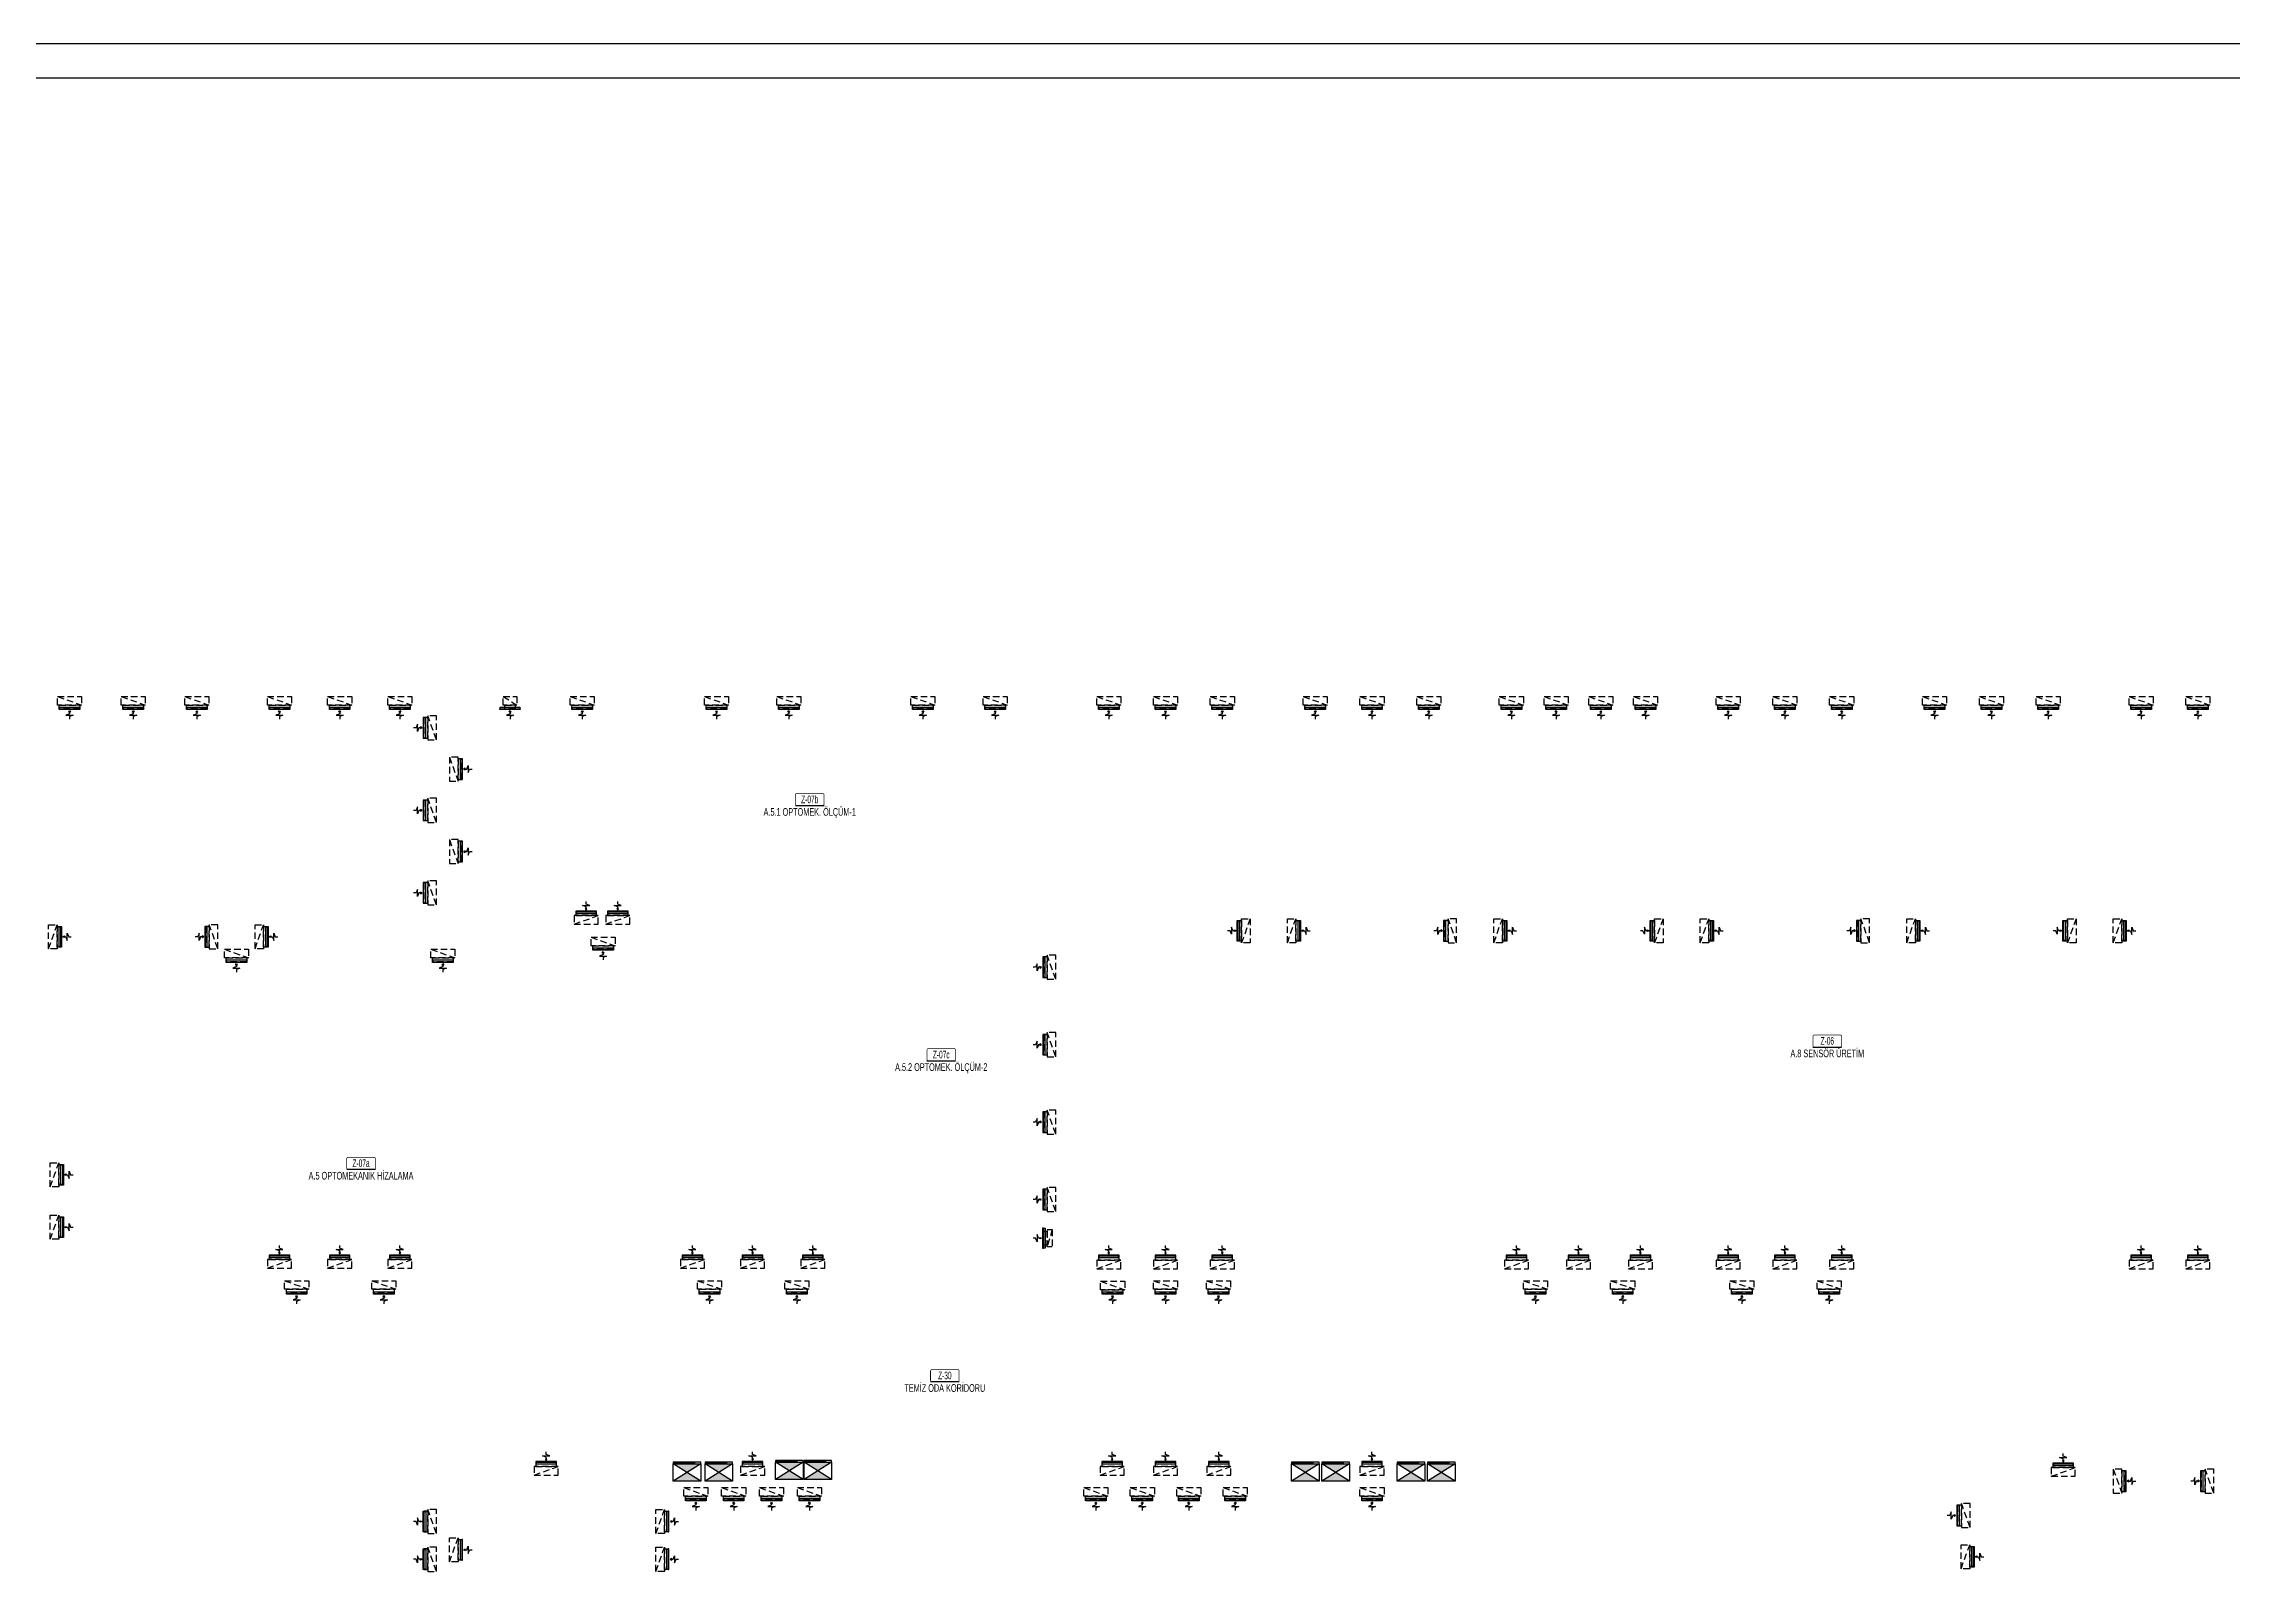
# Model space of a CAD drawing. Header units: centimetres. Extents: x 392964 to 515689, y 49661 to 58661.
# Drawn here: x 477240 to 483600, y 54200 to 58661 of the extents above; entities that cross this region are included whole.
import ezdxf
from ezdxf.enums import TextEntityAlignment as Align

# ---------------------------------------------------------------- set-up
doc = ezdxf.new("R2010")
doc.units = ezdxf.units.CM
doc.linetypes.add('HIDDEN', pattern=[9.525, 6.35, -3.175])
doc.layers.get('0').update_dxf_attribs({"lineweight": 9})
for name, color, linetype in [('-M-HV-MNF', 7, 'Continuous'), ('-M-HV-MNF-IC', 14, 'Continuous'), ('-M-HVAC-E-EF-KNL2B-', 130, 'HIDDEN'), ('-M-HVAC-R-RA1-SHKS-KNL2B-', 152, 'HIDDEN'), ('-M-HVAC-R-RA1-THKS-KNL2B-', 140, 'HIDDEN'), ('-M-HVAC-R-SHKS-MNF2B-', 7, 'Continuous'), ('-M-HVAC-R-THKS-MNF2B-', 7, 'Continuous'), ('-M-MAHAL-DEBILER', 7, 'Continuous'), ('-M-MAHAL-ETIKET-NOT', 7, 'Continuous'), ('-M-MAHAL-ETIKET-NOTM', 7, 'Continuous'), ('-M-MAHAL-ETK-', 7, 'Continuous'), ('-M-MAHAL-HAVA-DEGISIM', 7, 'Continuous'), ('-M-MAHAL-NO', 7, 'Continuous'), ('-M-MAHAL-NOM', 7, 'Continuous'), ('ÖZER-SEMBOL', 3, 'Continuous')]:
    doc.layers.add(name, color=color, linetype=linetype)
doc.layers.add('0-KRCN-Z-ANTET', color=71, linetype='Continuous', lineweight=30)
doc.styles.add('-M-ISSO-TEXT-TTF', font='ARIALN.TTF')
doc.styles.add('-M-MHLETK-NOT', font='romans.shx', dxfattribs={"width": 0.7})
doc.styles.add('-M-MHLETK-TEXT', font='ARIALN.TTF', dxfattribs={"width": 0.7})

# ---------------------------------------------------------------- blocks, each defined once
blk = doc.blocks.new('M-MHLETK-YNG')
at = {"layer": '-M-MAHAL-ETK-', "color": 0}
for p, q in [((-2.08, 0), (2.08, 0)), ((-1.16, 0), (-1.16, 0))]:
    blk.add_line(p, q, dxfattribs=at)
blk.add_lwpolyline([(-1.88, 1.74, 0.1, 0.1, 0), (1.88, 1.74, 0.1, 0.1, -0.414214), (2.08, 1.54, 0.1, 0.1, 0), (2.08, 0.2, 0.1, 0.1, -0.414214), (1.88, 0, 0.1, 0.1, 0), (-1.88, 0, 0.1, 0.1, -0.414214), (-2.08, 0.2, 0.1, 0.1, 0), (-2.08, 1.54, 0.1, 0.1, -0.414214)], format="xyseb", close=True, dxfattribs=at)
at = {"layer": '-M-MAHAL-DEBILER', "color": 4, "style": '-M-MHLETK-NOT', "width": 0.5, "flags": 8}
blk.add_attdef('DEBIS', text='', height=0.4, dxfattribs=at).set_placement((-2.17, 2.15), align=Align.MIDDLE_CENTER)
at = {"layer": '-M-MAHAL-DEBILER', "color": 191, "style": '-M-MHLETK-NOT', "width": 0.5, "flags": 8}
blk.add_attdef('DEBIR', text='', height=0.4, dxfattribs=at).set_placement((-1.61, 2.15), align=Align.MIDDLE_CENTER)
at = {"layer": '-M-MAHAL-DEBILER', "color": 31, "style": '-M-MHLETK-NOT', "width": 0.5, "flags": 8}
blk.add_attdef('DEBIF', text='', height=0.4, dxfattribs=at).set_placement((1.59, 2.15), align=Align.MIDDLE_CENTER)
at = {"layer": '-M-MAHAL-DEBILER', "color": 1, "style": '-M-MHLETK-NOT', "width": 0.5, "flags": 8}
blk.add_attdef('DEBIE', text='', height=0.4, dxfattribs=at).set_placement((2.32, 2.15), align=Align.MIDDLE_CENTER)
at = {"layer": '-M-MAHAL-ETIKET-NOT', "color": 3}
for tag, height, style, width, flags, p in [('KIS', 0.04, '-M-MHLETK-NOT', 0.5, 9, (-2.59, 1.62)), ('ALAN', 0.04, '-M-MHLETK-NOT', 0.5, 9, (-2.58, 1.56)), ('RH', 0.04, '-M-MHLETK-NOT', 0.5, 9, (-2.39, 1.62)), ('YUKSEKLIK', 0.04, '-M-MHLETK-NOT', 0.5, 9, (-2.32, 1.56)), ('YAZ', 0.04, '-M-MHLETK-NOT', 0.5, 9, (-2.18, 1.62)), ('MAH-ADI', 1.11, '-M-ISSO-TEXT-TTF', 0.8, 8, (0, -0.93))]:
    blk.add_attdef(tag, text='', height=height, dxfattribs=dict(at, style=style, width=width, flags=flags)).set_placement(p, align=Align.MIDDLE_CENTER)
at = {"layer": '-M-MAHAL-ETIKET-NOT', "color": 3, "style": '-M-MHLETK-NOT', "width": 0.5, "flags": 9}
for tag, p, height in [('HL', (-2.62, 1.49), 0.0286), ('KLKTR', (-2.62, 1.42), 0.04), ('RDY-BOY1', (-2.61, 1.37), 0.0286), ('RDY-BOY2', (-2.61, 1.32), 0.0286), ('RDY-BOY3', (-2.61, 1.27), 0.0286), ('RDY-BOY4', (-2.61, 1.22), 0.0286), ('KON-BOY1', (-2.61, 1.14), 0.0286), ('KON-BOY2', (-2.61, 1.09), 0.0286), ('KON-BOY3', (-2.61, 1.04), 0.0286), ('FCU-TIP1', (-2.61, 0.96), 0.0286), ('FCU-TIP2', (-2.61, 0.91), 0.0286), ('FCU-TIP3', (-2.61, 0.86), 0.0286), ('VRV-TIP1', (-2.61, 0.76), 0.0286), ('VRV-TIP2', (-2.61, 0.71), 0.0286), ('HLA', (-2.52, 1.49), 0.0286), ('FCU-ADET1', (-2.52, 0.96), 0.0286), ('FCU-ADET2', (-2.52, 0.91), 0.0286), ('FCU-ADET3', (-2.52, 0.86), 0.0286), ('VRV-ADET1', (-2.52, 0.76), 0.0286), ('VRV-ADET2', (-2.52, 0.71), 0.0286), ('RDY-TIP1', (-2.5, 1.37), 0.0286), ('RDY-TIP2', (-2.5, 1.32), 0.0286), ('RDY-TIP3', (-2.5, 1.27), 0.0286), ('RDY-TIP4', (-2.5, 1.22), 0.0286), ('KON-TIP1', (-2.5, 1.14), 0.0286), ('KON-TIP2', (-2.5, 1.09), 0.0286), ('KON-TIP3', (-2.5, 1.04), 0.0286), ('FCU-KAP1', (-2.4, 0.96), 0.0286), ('FCU-KAP2', (-2.4, 0.91), 0.0286), ('FCU-KAP3', (-2.4, 0.86), 0.0286), ('VRV-KAP1', (-2.4, 0.76), 0.0286), ('VRV-KAP2', (-2.4, 0.71), 0.0286), ('RDY-ADET1', (-2.39, 1.37), 0.0286), ('RDY-ADET2', (-2.39, 1.32), 0.0286), ('RDY-ADET3', (-2.39, 1.27), 0.0286), ('RDY-ADET4', (-2.39, 1.22), 0.0286), ('KON-ADET1', (-2.39, 1.14), 0.0286), ('KON-ADET2', (-2.39, 1.09), 0.0286), ('KON-ADET3', (-2.39, 1.04), 0.0286), ('FCU-DUY1', (-2.27, 0.96), 0.0286), ('FCU-DUY2', (-2.27, 0.91), 0.0286), ('FCU-DUY3', (-2.27, 0.86), 0.0286), ('VRV-DUY1', (-2.27, 0.76), 0.0286), ('VRV-DUY2', (-2.27, 0.71), 0.0286), ('RDY-ISI1', (-2.27, 1.37), 0.0286), ('RDY-ISI2', (-2.27, 1.32), 0.0286), ('RDY-ISI3', (-2.27, 1.27), 0.0286), ('RDY-ISI4', (-2.27, 1.22), 0.0286), ('KON-ISI1', (-2.27, 1.14), 0.0286), ('KON-ISI2', (-2.27, 1.09), 0.0286), ('KON-ISI3', (-2.27, 1.04), 0.0286), ('SHG', (-2.23, 1.49), 0.0286), ('AHU', (-2.23, 1.44), 0.0286), ('FCU-SOG1', (-2.15, 0.96), 0.0286), ('FCU-SOG2', (-2.15, 0.91), 0.0286), ('FCU-SOG3', (-2.15, 0.86), 0.0286), ('VRV-SOG1', (-2.15, 0.76), 0.0286), ('VRV-SOG2', (-2.15, 0.71), 0.0286), ('LHG', (-2.13, 1.49), 0.0286), ('RDY-BNP1', (-2.1, 1.37), 0.0286), ('RDY-BNP2', (-2.1, 1.32), 0.0286), ('RDY-BNP3', (-2.1, 1.27), 0.0286), ('RDY-BNP4', (-2.1, 1.22), 0.0286), ('KON-BNP1', (-2.1, 1.14), 0.0286), ('KON-BNP2', (-2.1, 1.09), 0.0286), ('KON-BNP3', (-2.1, 1.04), 0.0286), ('HG', (-2.04, 1.49), 0.0286), ('FCU-ISI1', (-2.04, 0.96), 0.0286), ('FCU-ISI2', (-2.04, 0.91), 0.0286), ('FCU-ISI3', (-2.04, 0.86), 0.0286), ('VRV-ISI1', (-2.04, 0.76), 0.0286), ('VRV-ISI2', (-2.04, 0.71), 0.0286), ('HGA', (-1.96, 1.49), 0.0286), ('EF', (-1.96, 1.44), 0.0286), ('RDY-BNK1', (-1.96, 1.37), 0.0286), ('RDY-BNK2', (-1.96, 1.32), 0.0286), ('RDY-BNK3', (-1.96, 1.27), 0.0286), ('RDY-BNK4', (-1.96, 1.22), 0.0286), ('KON-BNK1', (-1.96, 1.14), 0.0286), ('KON-BNK2', (-1.96, 1.09), 0.0286), ('KON-BNK3', (-1.96, 1.04), 0.0286), ('FCU-DEBI1', (-1.95, 0.96), 0.0286), ('FCU-DEBI2', (-1.95, 0.91), 0.0286), ('FCU-DEBI3', (-1.95, 0.86), 0.0286), ('VRV-DEBI1', (-1.95, 0.76), 0.0286), ('VRV-DEBI2', (-1.95, 0.71), 0.0286), ('FCU-BNP1', (-1.83, 0.96), 0.0286), ('FCU-BNP2', (-1.83, 0.91), 0.0286), ('FCU-BNP3', (-1.83, 0.86), 0.0286), ('VRV-BNP1', (-1.83, 0.76), 0.0286), ('VRV-BNP2', (-1.83, 0.71), 0.0286), ('FCU-BNK1', (-1.61, 0.96), 0.0286), ('FCU-BNK2', (-1.61, 0.91), 0.0286), ('FCU-BNK3', (-1.61, 0.86), 0.0286), ('VRV-BNK1', (-1.61, 0.76), 0.0286), ('VRV-BNK2', (-1.61, 0.71), 0.0286)]:
    blk.add_attdef(tag, p, '', height=height, dxfattribs=at)
at = {"layer": '-M-MAHAL-ETIKET-NOTM', "color": 3, "style": '-M-ISSO-TEXT-TTF', "width": 0.8, "flags": 8}
blk.add_attdef('MAH-ADI2', text='', height=1.11, dxfattribs=at).set_placement((0, -2.55), align=Align.MIDDLE_CENTER)
at = {"layer": '-M-MAHAL-HAVA-DEGISIM', "style": '-M-MHLETK-NOT', "width": 0.5, "flags": 8}
for tag, p in [('HAVADEG', (0, 3.61)), ('HAVA', (0, 2.4))]:
    blk.add_attdef(tag, text='', height=0.6, dxfattribs=at).set_placement(p, align=Align.MIDDLE_CENTER)
at = {"layer": '-M-MAHAL-NO', "color": 7, "style": '-M-MHLETK-TEXT', "width": 0.6, "flags": 8}
blk.add_attdef('MAH-NO', text='', height=1.11, dxfattribs=at).set_placement((0, 0.89), align=Align.MIDDLE_CENTER)
at = {"layer": '-M-MAHAL-NOM', "color": 7, "style": '-M-MHLETK-TEXT', "width": 0.6, "flags": 8}
blk.add_attdef('MAH-NOM', text='', height=1.11, dxfattribs=at).set_placement((0, 0.89), align=Align.MIDDLE_CENTER)
blk = doc.blocks.new('AT')
h = blk.add_hatch(color=2)
h.paths.add_polyline_path([(39.7, 0.1), (-0.3, 25.1), (-40.3, 0.1)])
h.paths.add_polyline_path([(-40.3, 50.1), (-0.3, 25.1), (39.7, 50.1)])
at = {"color": 1}
for p, q in [((39.7, 55.1), (-40.3, 50.1)), ((-40.3, 55.1), (39.7, 50.1))]:
    blk.add_line(p, q, dxfattribs=at)
at = {"color": 3}
for p, q in [((39.7, 50.1), (-40.3, 0.1)), ((39.7, 0.1), (-40.3, 50.1))]:
    blk.add_line(p, q, dxfattribs=at)
at = {"color": 1}
blk.add_lwpolyline([(-40.3, 50.1), (39.7, 50.1), (39.7, 55.1), (-40.3, 55.1)], close=True, dxfattribs=at)
at = {"color": 3}
blk.add_lwpolyline([(39.7, 50.1), (39.7, 0.1), (-40.3, 0.1), (-40.3, 50.1), (39.7, 50.1)], dxfattribs=at)
blk = doc.blocks.new('Elektrik pano')
at = {"layer": 'ÖZER-SEMBOL'}
for p in [(3459.4, -50.1), (3552.2, -50.1), (3757, -45.1), (3839.8, -45.1), (5256.3, -50.1), (5344.5, -50.1), (5563.8, -50.1), (5651.9, -50.1)]:
    blk.add_blockref('AT', p, dxfattribs=at)
blk = doc.blocks.new('MNFZ101')
at = {"color": 7, "linetype": 'Continuous'}
blk.add_lwpolyline([(0, 7.9), (2.3, 7.9), (0, 3), (-2.3, 7.9), (0, 7.9), (0, 12.5), (10.6, 16.5), (-10.3, 16.5), (0, 20.5), (0, 28.1)], dxfattribs=at)
blk = doc.blocks.new('2D-EM2-SHKS-60')
at = {"layer": '-M-HV-MNF'}
blk.add_lwpolyline([(-30, 0), (30, 0), (30, -2), (-30, -2)], close=True, dxfattribs=at)
at = {"layer": '-M-HV-MNF-IC'}
for p, q in [((-28.75, 5), (28.75, 5)), ((-28.75, 0), (-28.75, 5)), ((28.75, 5), (28.75, 0))]:
    blk.add_line(p, q, dxfattribs=at)
at = {"layer": '-M-HV-MNF', "rotation": 180}
blk.add_blockref('MNFZ101', (0, -2), dxfattribs=at)
blk = doc.blocks.new('2D-EM2-THKS-60')
at = {"layer": '-M-HV-MNF'}
blk.add_lwpolyline([(-30, 0), (30, 0), (30, -2), (-30, -2)], close=True, dxfattribs=at)
at = {"layer": '-M-HV-MNF-IC'}
for p, q in [((-28.75, 5), (28.75, 5)), ((-28.75, 0), (-28.75, 5)), ((28.75, 5), (28.75, 0))]:
    blk.add_line(p, q, dxfattribs=at)
at = {"layer": '-M-HV-MNF', "rotation": 180}
blk.add_blockref('MNFZ101', (0, -2), dxfattribs=at)
blk = doc.blocks.new('A$C69A19712')
at = {"layer": '-M-HVAC-R-RA1-SHKS-KNL2B-', "ltscale": 3}
for p, q in [((477279.7, 56763.6), (477349.7, 56738.6)), ((477464.7, 56763.6), (477534.7, 56738.6)), ((477649.7, 56763.6), (477719.7, 56738.6)), ((477889.7, 56763.6), (477959.7, 56738.6)), ((478064.7, 56763.6), (478134.7, 56738.6)), ((478239.7, 56763.6), (478309.7, 56738.6)), ((478769.7, 56763.6), (478839.7, 56738.6)), ((479159.7, 56763.6), (479229.7, 56738.6)), ((479369.7, 56763.6), (479439.7, 56738.6)), ((479759.7, 56763.6), (479829.7, 56738.6)), ((479969.7, 56763.6), (480039.7, 56738.6)), ((480299.7, 56763.6), (480369.7, 56738.6)), ((480464.7, 56763.6), (480534.7, 56738.6)), ((480629.7, 56763.6), (480699.7, 56738.6)), ((480899.7, 56763.6), (480969.7, 56738.6)), ((481064.7, 56763.6), (481134.7, 56738.6)), ((481229.7, 56763.6), (481299.7, 56738.6)), ((481469.7, 56763.6), (481539.7, 56738.6)), ((481599.7, 56763.6), (481669.7, 56738.6)), ((481729.7, 56763.6), (481799.7, 56738.6)), ((481859.7, 56763.6), (481929.7, 56738.6)), ((482099.7, 56763.6), (482169.7, 56738.6)), ((482264.7, 56763.6), (482334.7, 56738.6)), ((482429.7, 56763.6), (482499.7, 56738.6)), ((482699.7, 56763.6), (482769.7, 56738.6)), ((482864.7, 56763.6), (482934.7, 56738.6)), ((483029.7, 56763.6), (483099.7, 56738.6)), ((483299.7, 56763.6), (483369.7, 56738.6)), ((483464.7, 56763.6), (483534.7, 56738.6)), ((478380.7, 56637.6), (478355.7, 56707.6)), ((478418.7, 56587.6), (478443.7, 56517.6)), ((478380.7, 56397.6), (478355.7, 56467.6)), ((478418.7, 56347.6), (478443.7, 56277.6)), ((478380.7, 56157.6), (478355.7, 56227.6)), ((477253.7, 56030.1), (477278.7, 56100.1)), ((477745.7, 56030.1), (477720.7, 56100.1)), ((477853.7, 56030.1), (477878.7, 56100.1)), ((478780.9, 56101.6), (478850.9, 56126.6)), ((478872.9, 56101.6), (478942.9, 56126.6)), ((480853.7, 56047.6), (480878.7, 56117.6)), ((481345.7, 56047.6), (481320.7, 56117.6)), ((481453.7, 56047.6), (481478.7, 56117.6)), ((482053.7, 56047.6), (482078.7, 56117.6)), ((482545.7, 56047.6), (482520.7, 56117.6)), ((482653.7, 56047.6), (482678.7, 56117.6)), ((483253.7, 56047.6), (483278.7, 56117.6)), ((478830.1, 56063.6), (478900.1, 56038.6)), ((480180.7, 55941.3), (480155.7, 56011.3)), ((480180.7, 55716.3), (480155.7, 55786.3)), ((480180.7, 55491.3), (480155.7, 55561.3)), ((477258.7, 55338.2), (477283.7, 55408.2)), ((480180.7, 55266.3), (480155.7, 55336.3)), ((477258.7, 55185.7), (477283.7, 55255.7)), ((477889.7, 55101.6), (477959.7, 55126.6)), ((478064.7, 55101.6), (478134.7, 55126.6)), ((478239.7, 55101.6), (478309.7, 55126.6)), ((479089.7, 55101.6), (479159.7, 55126.6)), ((479264.7, 55101.6), (479334.7, 55126.6)), ((479439.7, 55101.6), (479509.7, 55126.6)), ((480299.7, 55100.1), (480369.7, 55125.1)), ((480464.7, 55100.1), (480534.7, 55125.1)), ((480629.7, 55100.1), (480699.7, 55125.1)), ((481484.7, 55100.1), (481554.7, 55125.1)), ((481664.7, 55100.1), (481734.7, 55125.1)), ((481844.7, 55100.1), (481914.7, 55125.1)), ((482099.7, 55099.8), (482169.7, 55124.8)), ((482264.7, 55099.8), (482334.7, 55124.8)), ((482429.7, 55099.8), (482499.7, 55124.8)), ((483299.7, 55100.1), (483369.7, 55125.1)), ((483464.7, 55100.1), (483534.7, 55125.1)), ((477939.7, 55065.1), (478009.7, 55040.1)), ((478193.2, 55065.1), (478263.2, 55040.1)), ((479139.7, 55065.1), (479209.7, 55040.1)), ((479393.2, 55065.1), (479463.2, 55040.1)), ((480464.7, 55065.1), (480534.7, 55040.1)), ((480618.5, 55065.1), (480688.5, 55040.1)), ((481539.7, 55065.1), (481609.7, 55040.1)), ((481793.2, 55065.1), (481863.2, 55040.1)), ((482139.7, 55065.1), (482209.7, 55040.1)), ((482393.2, 55065.1), (482463.2, 55040.1)), ((478664.7, 54500.1), (478734.7, 54525.1)), ((479264.8, 54500.1), (479334.8, 54525.1)), ((480309.7, 54500.1), (480379.7, 54525.1)), ((480464.7, 54500.1), (480534.7, 54525.1)), ((480619.7, 54500.1), (480689.7, 54525.1)), ((481064.7, 54500.1), (481134.7, 54525.1)), ((483073.5, 54496.6), (483143.5, 54521.6)), ((483545.7, 54447.6), (483520.7, 54517.6)), ((479099.7, 54463.6), (479169.7, 54438.6)), ((479209.7, 54463.6), (479279.7, 54438.6)), ((479319.7, 54463.6), (479389.7, 54438.6)), ((479429.7, 54463.6), (479499.7, 54438.6)), ((480262.2, 54463.6), (480332.2, 54438.6)), ((480397.2, 54463.6), (480467.2, 54438.6)), ((480532.2, 54463.6), (480602.2, 54438.6)), ((480667.2, 54463.6), (480737.2, 54438.6)), ((481064.7, 54463.6), (481134.7, 54438.6)), ((478380.7, 54330.1), (478355.7, 54400.1)), ((479018.7, 54330.1), (479043.7, 54400.1)), ((482837.7, 54347.6), (482812.7, 54417.6)), ((478418.7, 54247.6), (478443.7, 54317.6)), ((478380.7, 54220.1), (478355.7, 54290.1)), ((479018.7, 54220.1), (479043.7, 54290.1)), ((482811.7, 54227.6), (482836.7, 54297.6))]:
    blk.add_line(p, q, dxfattribs=at)
for points in [[(477279.7, 56763.6), (477349.7, 56763.6), (477349.7, 56738.6), (477279.7, 56738.6)], [(477344.7, 56738.6), (477344.7, 56727.6), (477284.7, 56727.6), (477284.7, 56738.6)], [(477464.7, 56763.6), (477534.7, 56763.6), (477534.7, 56738.6), (477464.7, 56738.6)], [(477529.7, 56738.6), (477529.7, 56727.6), (477469.7, 56727.6), (477469.7, 56738.6)], [(477649.7, 56763.6), (477719.7, 56763.6), (477719.7, 56738.6), (477649.7, 56738.6)], [(477714.7, 56738.6), (477714.7, 56727.6), (477654.7, 56727.6), (477654.7, 56738.6)], [(477889.7, 56763.6), (477959.7, 56763.6), (477959.7, 56738.6), (477889.7, 56738.6)], [(477954.7, 56738.6), (477954.7, 56727.6), (477894.7, 56727.6), (477894.7, 56738.6)], [(478064.7, 56763.6), (478134.7, 56763.6), (478134.7, 56738.6), (478064.7, 56738.6)], [(478129.7, 56738.6), (478129.7, 56727.6), (478069.7, 56727.6), (478069.7, 56738.6)], [(478239.7, 56763.6), (478309.7, 56763.6), (478309.7, 56738.6), (478239.7, 56738.6)], [(478304.7, 56738.6), (478304.7, 56727.6), (478244.7, 56727.6), (478244.7, 56738.6)], [(478769.7, 56763.6), (478839.7, 56763.6), (478839.7, 56738.6), (478769.7, 56738.6)], [(478834.7, 56738.6), (478834.7, 56727.6), (478774.7, 56727.6), (478774.7, 56738.6)], [(479159.7, 56763.6), (479229.7, 56763.6), (479229.7, 56738.6), (479159.7, 56738.6)], [(479224.7, 56738.6), (479224.7, 56727.6), (479164.7, 56727.6), (479164.7, 56738.6)], [(479369.7, 56763.6), (479439.7, 56763.6), (479439.7, 56738.6), (479369.7, 56738.6)], [(479434.7, 56738.6), (479434.7, 56727.6), (479374.7, 56727.6), (479374.7, 56738.6)], [(479759.7, 56763.6), (479829.7, 56763.6), (479829.7, 56738.6), (479759.7, 56738.6)], [(479824.7, 56738.6), (479824.7, 56727.6), (479764.7, 56727.6), (479764.7, 56738.6)], [(479969.7, 56763.6), (480039.7, 56763.6), (480039.7, 56738.6), (479969.7, 56738.6)], [(480034.7, 56738.6), (480034.7, 56727.6), (479974.7, 56727.6), (479974.7, 56738.6)], [(480299.7, 56763.6), (480369.7, 56763.6), (480369.7, 56738.6), (480299.7, 56738.6)], [(480364.7, 56738.6), (480364.7, 56727.6), (480304.7, 56727.6), (480304.7, 56738.6)], [(480464.7, 56763.6), (480534.7, 56763.6), (480534.7, 56738.6), (480464.7, 56738.6)], [(480529.7, 56738.6), (480529.7, 56727.6), (480469.7, 56727.6), (480469.7, 56738.6)], [(480629.7, 56763.6), (480699.7, 56763.6), (480699.7, 56738.6), (480629.7, 56738.6)], [(480694.7, 56738.6), (480694.7, 56727.6), (480634.7, 56727.6), (480634.7, 56738.6)], [(480899.7, 56763.6), (480969.7, 56763.6), (480969.7, 56738.6), (480899.7, 56738.6)], [(480964.7, 56738.6), (480964.7, 56727.6), (480904.7, 56727.6), (480904.7, 56738.6)], [(481064.7, 56763.6), (481134.7, 56763.6), (481134.7, 56738.6), (481064.7, 56738.6)], [(481129.7, 56738.6), (481129.7, 56727.6), (481069.7, 56727.6), (481069.7, 56738.6)], [(481229.7, 56763.6), (481299.7, 56763.6), (481299.7, 56738.6), (481229.7, 56738.6)], [(481294.7, 56738.6), (481294.7, 56727.6), (481234.7, 56727.6), (481234.7, 56738.6)], [(481469.7, 56763.6), (481539.7, 56763.6), (481539.7, 56738.6), (481469.7, 56738.6)], [(481534.7, 56738.6), (481534.7, 56727.6), (481474.7, 56727.6), (481474.7, 56738.6)], [(481599.7, 56763.6), (481669.7, 56763.6), (481669.7, 56738.6), (481599.7, 56738.6)], [(481664.7, 56738.6), (481664.7, 56727.6), (481604.7, 56727.6), (481604.7, 56738.6)], [(481729.7, 56763.6), (481799.7, 56763.6), (481799.7, 56738.6), (481729.7, 56738.6)], [(481794.7, 56738.6), (481794.7, 56727.6), (481734.7, 56727.6), (481734.7, 56738.6)], [(481859.7, 56763.6), (481929.7, 56763.6), (481929.7, 56738.6), (481859.7, 56738.6)], [(481924.7, 56738.6), (481924.7, 56727.6), (481864.7, 56727.6), (481864.7, 56738.6)], [(482099.7, 56763.6), (482169.7, 56763.6), (482169.7, 56738.6), (482099.7, 56738.6)], [(482164.7, 56738.6), (482164.7, 56727.6), (482104.7, 56727.6), (482104.7, 56738.6)], [(482264.7, 56763.6), (482334.7, 56763.6), (482334.7, 56738.6), (482264.7, 56738.6)], [(482329.7, 56738.6), (482329.7, 56727.6), (482269.7, 56727.6), (482269.7, 56738.6)], [(482429.7, 56763.6), (482499.7, 56763.6), (482499.7, 56738.6), (482429.7, 56738.6)], [(482494.7, 56738.6), (482494.7, 56727.6), (482434.7, 56727.6), (482434.7, 56738.6)], [(482699.7, 56763.6), (482769.7, 56763.6), (482769.7, 56738.6), (482699.7, 56738.6)], [(482764.7, 56738.6), (482764.7, 56727.6), (482704.7, 56727.6), (482704.7, 56738.6)], [(482864.7, 56763.6), (482934.7, 56763.6), (482934.7, 56738.6), (482864.7, 56738.6)], [(482929.7, 56738.6), (482929.7, 56727.6), (482869.7, 56727.6), (482869.7, 56738.6)], [(483029.7, 56763.6), (483099.7, 56763.6), (483099.7, 56738.6), (483029.7, 56738.6)], [(483094.7, 56738.6), (483094.7, 56727.6), (483034.7, 56727.6), (483034.7, 56738.6)], [(483299.7, 56763.6), (483369.7, 56763.6), (483369.7, 56738.6), (483299.7, 56738.6)], [(483364.7, 56738.6), (483364.7, 56727.6), (483304.7, 56727.6), (483304.7, 56738.6)], [(483464.7, 56763.6), (483534.7, 56763.6), (483534.7, 56738.6), (483464.7, 56738.6)], [(483529.7, 56738.6), (483529.7, 56727.6), (483469.7, 56727.6), (483469.7, 56738.6)], [(478355.7, 56702.6), (478344.7, 56702.6), (478344.7, 56642.6), (478355.7, 56642.6)], [(478380.7, 56637.6), (478380.7, 56707.6), (478355.7, 56707.6), (478355.7, 56637.6)], [(478418.7, 56587.6), (478418.7, 56517.6), (478443.7, 56517.6), (478443.7, 56587.6)], [(478443.7, 56522.6), (478454.7, 56522.6), (478454.7, 56582.6), (478443.7, 56582.6)], [(478355.7, 56462.6), (478344.7, 56462.6), (478344.7, 56402.6), (478355.7, 56402.6)], [(478380.7, 56397.6), (478380.7, 56467.6), (478355.7, 56467.6), (478355.7, 56397.6)], [(478418.7, 56347.6), (478418.7, 56277.6), (478443.7, 56277.6), (478443.7, 56347.6)], [(478443.7, 56282.6), (478454.7, 56282.6), (478454.7, 56342.6), (478443.7, 56342.6)], [(478355.7, 56222.6), (478344.7, 56222.6), (478344.7, 56162.6), (478355.7, 56162.6)], [(478380.7, 56157.6), (478380.7, 56227.6), (478355.7, 56227.6), (478355.7, 56157.6)], [(477253.7, 56030.1), (477253.7, 56100.1), (477278.7, 56100.1), (477278.7, 56030.1)], [(477289.7, 56035.1), (477278.7, 56035.1), (477278.7, 56095.1), (477289.7, 56095.1)], [(477709.7, 56035.1), (477720.7, 56035.1), (477720.7, 56095.1), (477709.7, 56095.1)], [(477745.7, 56030.1), (477745.7, 56100.1), (477720.7, 56100.1), (477720.7, 56030.1)], [(477853.7, 56030.1), (477853.7, 56100.1), (477878.7, 56100.1), (477878.7, 56030.1)], [(477889.7, 56035.1), (477878.7, 56035.1), (477878.7, 56095.1), (477889.7, 56095.1)], [(478780.9, 56101.6), (478850.9, 56101.6), (478850.9, 56126.6), (478780.9, 56126.6)], [(478845.9, 56126.6), (478845.9, 56137.6), (478785.9, 56137.6), (478785.9, 56126.6)], [(478872.9, 56101.6), (478942.9, 56101.6), (478942.9, 56126.6), (478872.9, 56126.6)], [(478937.9, 56126.6), (478937.9, 56137.6), (478877.9, 56137.6), (478877.9, 56126.6)], [(480853.7, 56047.6), (480853.7, 56117.6), (480878.7, 56117.6), (480878.7, 56047.6)], [(480889.7, 56052.6), (480878.7, 56052.6), (480878.7, 56112.6), (480889.7, 56112.6)], [(481309.7, 56052.6), (481320.7, 56052.6), (481320.7, 56112.6), (481309.7, 56112.6)], [(481345.7, 56047.6), (481345.7, 56117.6), (481320.7, 56117.6), (481320.7, 56047.6)], [(481453.7, 56047.6), (481453.7, 56117.6), (481478.7, 56117.6), (481478.7, 56047.6)], [(481489.7, 56052.6), (481478.7, 56052.6), (481478.7, 56112.6), (481489.7, 56112.6)], [(482053.7, 56047.6), (482053.7, 56117.6), (482078.7, 56117.6), (482078.7, 56047.6)], [(482089.7, 56052.6), (482078.7, 56052.6), (482078.7, 56112.6), (482089.7, 56112.6)], [(482509.7, 56052.6), (482520.7, 56052.6), (482520.7, 56112.6), (482509.7, 56112.6)], [(482545.7, 56047.6), (482545.7, 56117.6), (482520.7, 56117.6), (482520.7, 56047.6)], [(482653.7, 56047.6), (482653.7, 56117.6), (482678.7, 56117.6), (482678.7, 56047.6)], [(482689.7, 56052.6), (482678.7, 56052.6), (482678.7, 56112.6), (482689.7, 56112.6)], [(483253.7, 56047.6), (483253.7, 56117.6), (483278.7, 56117.6), (483278.7, 56047.6)], [(483289.7, 56052.6), (483278.7, 56052.6), (483278.7, 56112.6), (483289.7, 56112.6)], [(478830.1, 56063.6), (478900.1, 56063.6), (478900.1, 56038.6), (478830.1, 56038.6)], [(478895.1, 56038.6), (478895.1, 56027.6), (478835.1, 56027.6), (478835.1, 56038.6)], [(480155.7, 56006.3), (480144.7, 56006.3), (480144.7, 55946.3), (480155.7, 55946.3)], [(480180.7, 55941.3), (480180.7, 56011.3), (480155.7, 56011.3), (480155.7, 55941.3)], [(480155.7, 55781.3), (480144.7, 55781.3), (480144.7, 55721.3), (480155.7, 55721.3)], [(480180.7, 55716.3), (480180.7, 55786.3), (480155.7, 55786.3), (480155.7, 55716.3)], [(480155.7, 55556.3), (480144.7, 55556.3), (480144.7, 55496.3), (480155.7, 55496.3)], [(480180.7, 55491.3), (480180.7, 55561.3), (480155.7, 55561.3), (480155.7, 55491.3)], [(477258.7, 55338.2), (477258.7, 55408.2), (477283.7, 55408.2), (477283.7, 55338.2)], [(477283.7, 55403.2), (477294.7, 55403.2), (477294.7, 55343.2), (477283.7, 55343.2)], [(480155.7, 55331.3), (480144.7, 55331.3), (480144.7, 55271.3), (480155.7, 55271.3)], [(480180.7, 55266.3), (480180.7, 55336.3), (480155.7, 55336.3), (480155.7, 55266.3)], [(477258.7, 55185.7), (477258.7, 55255.7), (477283.7, 55255.7), (477283.7, 55185.7)], [(477283.7, 55250.7), (477294.7, 55250.7), (477294.7, 55190.7), (477283.7, 55190.7)], [(477889.7, 55101.6), (477959.7, 55101.6), (477959.7, 55126.6), (477889.7, 55126.6)], [(477954.7, 55126.6), (477954.7, 55137.6), (477894.7, 55137.6), (477894.7, 55126.6)], [(478064.7, 55101.6), (478134.7, 55101.6), (478134.7, 55126.6), (478064.7, 55126.6)], [(478129.7, 55126.6), (478129.7, 55137.6), (478069.7, 55137.6), (478069.7, 55126.6)], [(478239.7, 55101.6), (478309.7, 55101.6), (478309.7, 55126.6), (478239.7, 55126.6)], [(478304.7, 55126.6), (478304.7, 55137.6), (478244.7, 55137.6), (478244.7, 55126.6)], [(479089.7, 55101.6), (479159.7, 55101.6), (479159.7, 55126.6), (479089.7, 55126.6)], [(479154.7, 55126.6), (479154.7, 55137.6), (479094.7, 55137.6), (479094.7, 55126.6)], [(479264.7, 55101.6), (479334.7, 55101.6), (479334.7, 55126.6), (479264.7, 55126.6)], [(479329.7, 55126.6), (479329.7, 55137.6), (479269.7, 55137.6), (479269.7, 55126.6)], [(479439.7, 55101.6), (479509.7, 55101.6), (479509.7, 55126.6), (479439.7, 55126.6)], [(479504.7, 55126.6), (479504.7, 55137.6), (479444.7, 55137.6), (479444.7, 55126.6)], [(480299.7, 55100.1), (480369.7, 55100.1), (480369.7, 55125.1), (480299.7, 55125.1)], [(480364.7, 55125.1), (480364.7, 55137.6), (480304.7, 55137.6), (480304.7, 55125.1)], [(480464.7, 55100.1), (480534.7, 55100.1), (480534.7, 55125.1), (480464.7, 55125.1)], [(480529.7, 55125.1), (480529.7, 55137.6), (480469.7, 55137.6), (480469.7, 55125.1)], [(480629.7, 55100.1), (480699.7, 55100.1), (480699.7, 55125.1), (480629.7, 55125.1)], [(480694.7, 55125.1), (480694.7, 55137.6), (480634.7, 55137.6), (480634.7, 55125.1)], [(481484.7, 55100.1), (481554.7, 55100.1), (481554.7, 55125.1), (481484.7, 55125.1)], [(481549.7, 55125.1), (481549.7, 55137.6), (481489.7, 55137.6), (481489.7, 55125.1)], [(481664.7, 55100.1), (481734.7, 55100.1), (481734.7, 55125.1), (481664.7, 55125.1)], [(481729.7, 55125.1), (481729.7, 55137.6), (481669.7, 55137.6), (481669.7, 55125.1)], [(481844.7, 55100.1), (481914.7, 55100.1), (481914.7, 55125.1), (481844.7, 55125.1)], [(481909.7, 55125.1), (481909.7, 55137.6), (481849.7, 55137.6), (481849.7, 55125.1)], [(482099.7, 55099.8), (482169.7, 55099.8), (482169.7, 55124.8), (482099.7, 55124.8)], [(482164.7, 55124.8), (482164.7, 55137.3), (482104.7, 55137.3), (482104.7, 55124.8)], [(482264.7, 55099.8), (482334.7, 55099.8), (482334.7, 55124.8), (482264.7, 55124.8)], [(482329.7, 55124.8), (482329.7, 55137.3), (482269.7, 55137.3), (482269.7, 55124.8)], [(482429.7, 55099.8), (482499.7, 55099.8), (482499.7, 55124.8), (482429.7, 55124.8)], [(482494.7, 55124.8), (482494.7, 55137.3), (482434.7, 55137.3), (482434.7, 55124.8)], [(483299.7, 55100.1), (483369.7, 55100.1), (483369.7, 55125.1), (483299.7, 55125.1)], [(483364.7, 55125.1), (483364.7, 55137.6), (483304.7, 55137.6), (483304.7, 55125.1)], [(483464.7, 55100.1), (483534.7, 55100.1), (483534.7, 55125.1), (483464.7, 55125.1)], [(483529.7, 55125.1), (483529.7, 55137.6), (483469.7, 55137.6), (483469.7, 55125.1)], [(477939.7, 55065.1), (478009.7, 55065.1), (478009.7, 55040.1), (477939.7, 55040.1)], [(478004.7, 55040.1), (478004.7, 55027.6), (477944.7, 55027.6), (477944.7, 55040.1)], [(478193.2, 55065.1), (478263.2, 55065.1), (478263.2, 55040.1), (478193.2, 55040.1)], [(478258.2, 55040.1), (478258.2, 55027.6), (478198.2, 55027.6), (478198.2, 55040.1)], [(479139.7, 55065.1), (479209.7, 55065.1), (479209.7, 55040.1), (479139.7, 55040.1)], [(479204.7, 55040.1), (479204.7, 55027.6), (479144.7, 55027.6), (479144.7, 55040.1)], [(479393.2, 55065.1), (479463.2, 55065.1), (479463.2, 55040.1), (479393.2, 55040.1)], [(479458.2, 55040.1), (479458.2, 55027.6), (479398.2, 55027.6), (479398.2, 55040.1)], [(480464.7, 55065.1), (480534.7, 55065.1), (480534.7, 55040.1), (480464.7, 55040.1)], [(480529.7, 55040.1), (480529.7, 55027.6), (480469.7, 55027.6), (480469.7, 55040.1)], [(480618.5, 55065.1), (480688.5, 55065.1), (480688.5, 55040.1), (480618.5, 55040.1)], [(480683.5, 55040.1), (480683.5, 55027.6), (480623.5, 55027.6), (480623.5, 55040.1)], [(481539.7, 55065.1), (481609.7, 55065.1), (481609.7, 55040.1), (481539.7, 55040.1)], [(481604.7, 55040.1), (481604.7, 55027.6), (481544.7, 55027.6), (481544.7, 55040.1)], [(481793.2, 55065.1), (481863.2, 55065.1), (481863.2, 55040.1), (481793.2, 55040.1)], [(481858.2, 55040.1), (481858.2, 55027.6), (481798.2, 55027.6), (481798.2, 55040.1)], [(482139.7, 55065.1), (482209.7, 55065.1), (482209.7, 55040.1), (482139.7, 55040.1)], [(482204.7, 55040.1), (482204.7, 55027.6), (482144.7, 55027.6), (482144.7, 55040.1)], [(482393.2, 55065.1), (482463.2, 55065.1), (482463.2, 55040.1), (482393.2, 55040.1)], [(482458.2, 55040.1), (482458.2, 55027.6), (482398.2, 55027.6), (482398.2, 55040.1)], [(478664.7, 54500.1), (478734.7, 54500.1), (478734.7, 54525.1), (478664.7, 54525.1)], [(478729.7, 54525.1), (478729.7, 54537.6), (478669.7, 54537.6), (478669.7, 54525.1)], [(479264.8, 54500.1), (479334.8, 54500.1), (479334.8, 54525.1), (479264.8, 54525.1)], [(479329.8, 54525.1), (479329.8, 54537.6), (479269.8, 54537.6), (479269.8, 54525.1)], [(480309.7, 54500.1), (480379.7, 54500.1), (480379.7, 54525.1), (480309.7, 54525.1)], [(480374.7, 54525.1), (480374.7, 54537.6), (480314.7, 54537.6), (480314.7, 54525.1)], [(480464.7, 54500.1), (480534.7, 54500.1), (480534.7, 54525.1), (480464.7, 54525.1)], [(480529.7, 54525.1), (480529.7, 54537.6), (480469.7, 54537.6), (480469.7, 54525.1)], [(480619.7, 54500.1), (480689.7, 54500.1), (480689.7, 54525.1), (480619.7, 54525.1)], [(480684.7, 54525.1), (480684.7, 54537.6), (480624.7, 54537.6), (480624.7, 54525.1)], [(481064.7, 54500.1), (481134.7, 54500.1), (481134.7, 54525.1), (481064.7, 54525.1)], [(481129.7, 54525.1), (481129.7, 54537.6), (481069.7, 54537.6), (481069.7, 54525.1)], [(483073.5, 54496.6), (483143.5, 54496.6), (483143.5, 54521.6), (483073.5, 54521.6)], [(483138.5, 54521.6), (483138.5, 54532.6), (483078.5, 54532.6), (483078.5, 54521.6)], [(483520.7, 54512.6), (483509.7, 54512.6), (483509.7, 54452.6), (483520.7, 54452.6)], [(483545.7, 54447.6), (483545.7, 54517.6), (483520.7, 54517.6), (483520.7, 54447.6)], [(479099.7, 54463.6), (479169.7, 54463.6), (479169.7, 54438.6), (479099.7, 54438.6)], [(479209.7, 54463.6), (479279.7, 54463.6), (479279.7, 54438.6), (479209.7, 54438.6)], [(479319.7, 54463.6), (479389.7, 54463.6), (479389.7, 54438.6), (479319.7, 54438.6)], [(479429.7, 54463.6), (479499.7, 54463.6), (479499.7, 54438.6), (479429.7, 54438.6)], [(480262.2, 54463.6), (480332.2, 54463.6), (480332.2, 54438.6), (480262.2, 54438.6)], [(480397.2, 54463.6), (480467.2, 54463.6), (480467.2, 54438.6), (480397.2, 54438.6)], [(480532.2, 54463.6), (480602.2, 54463.6), (480602.2, 54438.6), (480532.2, 54438.6)], [(480667.2, 54463.6), (480737.2, 54463.6), (480737.2, 54438.6), (480667.2, 54438.6)], [(481064.7, 54463.6), (481134.7, 54463.6), (481134.7, 54438.6), (481064.7, 54438.6)], [(478355.7, 54395.1), (478344.7, 54395.1), (478344.7, 54335.1), (478355.7, 54335.1)], [(478380.7, 54330.1), (478380.7, 54400.1), (478355.7, 54400.1), (478355.7, 54330.1)], [(479018.7, 54330.1), (479018.7, 54400.1), (479043.7, 54400.1), (479043.7, 54330.1)], [(479043.7, 54395.1), (479054.7, 54395.1), (479054.7, 54335.1), (479043.7, 54335.1)], [(479164.7, 54438.6), (479164.7, 54427.6), (479104.7, 54427.6), (479104.7, 54438.6)], [(479274.7, 54438.6), (479274.7, 54427.6), (479214.7, 54427.6), (479214.7, 54438.6)], [(479384.7, 54438.6), (479384.7, 54427.6), (479324.7, 54427.6), (479324.7, 54438.6)], [(479494.7, 54438.6), (479494.7, 54427.6), (479434.7, 54427.6), (479434.7, 54438.6)], [(480327.2, 54438.6), (480327.2, 54427.6), (480267.2, 54427.6), (480267.2, 54438.6)], [(480462.2, 54438.6), (480462.2, 54427.6), (480402.2, 54427.6), (480402.2, 54438.6)], [(480597.2, 54438.6), (480597.2, 54427.6), (480537.2, 54427.6), (480537.2, 54438.6)], [(480732.2, 54438.6), (480732.2, 54427.6), (480672.2, 54427.6), (480672.2, 54438.6)], [(481129.7, 54438.6), (481129.7, 54427.6), (481069.7, 54427.6), (481069.7, 54438.6)], [(482812.7, 54412.6), (482801.7, 54412.6), (482801.7, 54352.6), (482812.7, 54352.6)], [(482837.7, 54347.6), (482837.7, 54417.6), (482812.7, 54417.6), (482812.7, 54347.6)], [(478418.7, 54247.6), (478418.7, 54317.6), (478443.7, 54317.6), (478443.7, 54247.6)], [(478355.7, 54285.1), (478344.7, 54285.1), (478344.7, 54225.1), (478355.7, 54225.1)], [(478380.7, 54220.1), (478380.7, 54290.1), (478355.7, 54290.1), (478355.7, 54220.1)], [(478443.7, 54312.6), (478454.7, 54312.6), (478454.7, 54252.6), (478443.7, 54252.6)], [(479018.7, 54220.1), (479018.7, 54290.1), (479043.7, 54290.1), (479043.7, 54220.1)], [(479043.7, 54285.1), (479054.7, 54285.1), (479054.7, 54225.1), (479043.7, 54225.1)], [(482811.7, 54227.6), (482811.7, 54297.6), (482836.7, 54297.6), (482836.7, 54227.6)], [(482836.7, 54292.6), (482847.7, 54292.6), (482847.7, 54232.6), (482836.7, 54232.6)]]:
    blk.add_lwpolyline(points, close=True, dxfattribs=at)
at = {"layer": '-M-HVAC-R-RA1-THKS-KNL2B-', "ltscale": 3}
for p, q in [((478574.7, 56763.6), (478614.7, 56738.6)), ((480745.7, 56117.6), (480720.7, 56047.6)), ((481945.7, 56117.6), (481920.7, 56047.6)), ((483145.7, 56117.6), (483120.7, 56047.6)), ((477764.7, 56028.6), (477834.7, 56003.6)), ((478364.7, 56028.6), (478434.7, 56003.6)), ((480170.7, 55213.8), (480155.7, 55163.8)), ((480311, 55063.6), (480381, 55038.6)), ((483253.7, 54517.6), (483278.7, 54447.6))]:
    blk.add_line(p, q, dxfattribs=at)
for points in [[(478574.7, 56763.6), (478614.7, 56763.6), (478614.7, 56738.6), (478574.7, 56738.6)], [(478609.7, 56738.6), (478609.7, 56727.6), (478579.7, 56727.6), (478579.7, 56738.6)], [(480720.7, 56052.6), (480709.7, 56052.6), (480709.7, 56112.6), (480720.7, 56112.6)], [(480745.7, 56117.6), (480745.7, 56047.6), (480720.7, 56047.6), (480720.7, 56117.6)], [(481920.7, 56052.6), (481909.7, 56052.6), (481909.7, 56112.6), (481920.7, 56112.6)], [(481945.7, 56117.6), (481945.7, 56047.6), (481920.7, 56047.6), (481920.7, 56117.6)], [(483120.7, 56052.6), (483109.7, 56052.6), (483109.7, 56112.6), (483120.7, 56112.6)], [(483145.7, 56117.6), (483145.7, 56047.6), (483120.7, 56047.6), (483120.7, 56117.6)], [(477764.7, 56028.6), (477834.7, 56028.6), (477834.7, 56003.6), (477764.7, 56003.6)], [(477829.7, 56003.6), (477829.7, 55992.6), (477769.7, 55992.6), (477769.7, 56003.6)], [(478364.7, 56028.6), (478434.7, 56028.6), (478434.7, 56003.6), (478364.7, 56003.6)], [(478429.7, 56003.6), (478429.7, 55992.6), (478369.7, 55992.6), (478369.7, 56003.6)], [(480155.7, 55168.8), (480144.7, 55168.8), (480144.7, 55208.8), (480155.7, 55208.8)], [(480170.7, 55213.8), (480170.7, 55163.8), (480155.7, 55163.8), (480155.7, 55213.8)], [(480311, 55063.6), (480381, 55063.6), (480381, 55038.6), (480311, 55038.6)], [(480376, 55038.6), (480376, 55027.6), (480316, 55027.6), (480316, 55038.6)], [(483253.7, 54517.6), (483253.7, 54447.6), (483278.7, 54447.6), (483278.7, 54517.6)], [(483278.7, 54452.6), (483289.7, 54452.6), (483289.7, 54512.6), (483278.7, 54512.6)]]:
    blk.add_lwpolyline(points, close=True, dxfattribs=at)
at = {"layer": '-M-HVAC-R-SHKS-MNF2B-'}
for p in [(477314.7, 56727.6), (477499.7, 56727.6), (477684.7, 56727.6), (477924.7, 56727.6), (478099.7, 56727.6), (478274.7, 56727.6), (478804.7, 56727.6), (479194.7, 56727.6), (479404.7, 56727.6), (479794.7, 56727.6), (480004.7, 56727.6), (480334.7, 56727.6), (480499.7, 56727.6), (480664.7, 56727.6), (480934.7, 56727.6), (481099.7, 56727.6), (481264.7, 56727.6), (481504.7, 56727.6), (481634.7, 56727.6), (481764.7, 56727.6), (481894.7, 56727.6), (482134.7, 56727.6), (482299.7, 56727.6), (482464.7, 56727.6), (482734.7, 56727.6), (482899.7, 56727.6), (483064.7, 56727.6), (483334.7, 56727.6), (483499.7, 56727.6), (478865.1, 56027.6), (477974.7, 55027.6), (478228.2, 55027.6), (479174.7, 55027.6), (479428.2, 55027.6), (480499.7, 55027.6), (480653.5, 55027.6), (481574.7, 55027.6), (481828.2, 55027.6), (482174.7, 55027.6), (482428.2, 55027.6), (479134.7, 54427.6), (479244.7, 54427.6), (479354.7, 54427.6), (479464.7, 54427.6), (480297.2, 54427.6), (480432.2, 54427.6), (480567.2, 54427.6), (480702.2, 54427.6), (481099.7, 54427.6)]:
    blk.add_blockref('2D-EM2-SHKS-60', p, dxfattribs=at)
at = {"layer": '-M-HVAC-R-SHKS-MNF2B-', "xscale": -1}
for p, rotation in [((478344.7, 56672.6), 270), ((478454.7, 56552.6), 89.99999999999999), ((478344.7, 56432.6), 270), ((478454.7, 56312.6), 89.99999999999999), ((478344.7, 56192.6), 270), ((478815.9, 56137.6), 180), ((478907.9, 56137.6), 180), ((477709.7, 56065.1), 270), ((481309.7, 56082.6), 270), ((482509.7, 56082.6), 270), ((480144.7, 55976.3), 270), ((480144.7, 55751.3), 270), ((480144.7, 55526.3), 270), ((480144.7, 55301.3), 270), ((477924.7, 55137.6), 180), ((478099.7, 55137.6), 180), ((478274.7, 55137.6), 180), ((479124.7, 55137.6), 180), ((479299.7, 55137.6), 180), ((479474.7, 55137.6), 180), ((480334.7, 55137.6), 180), ((480499.7, 55137.6), 180), ((480664.7, 55137.6), 180), ((481519.7, 55137.6), 180), ((481699.7, 55137.6), 180), ((481879.7, 55137.6), 180), ((482134.7, 55137.3), 180), ((482299.7, 55137.3), 180), ((482464.7, 55137.3), 180), ((483334.7, 55137.6), 180), ((483499.7, 55137.6), 180), ((478699.7, 54537.6), 180), ((479299.8, 54537.6), 180), ((480344.7, 54537.6), 180), ((480499.7, 54537.6), 180), ((480654.7, 54537.6), 180), ((481099.7, 54537.6), 180), ((483108.5, 54532.6), 180), ((483509.7, 54482.6), 270), ((479054.7, 54365.1), 89.99999999999999), ((482801.7, 54382.6), 270), ((478454.7, 54282.6), 89.99999999999999), ((479054.7, 54255.1), 89.99999999999999)]:
    blk.add_blockref('2D-EM2-SHKS-60', p, dxfattribs=dict(at, rotation=rotation))
at = {"layer": '-M-HVAC-R-SHKS-MNF2B-'}
for p, rotation in [((477289.7, 56065.1), 90), ((477889.7, 56065.1), 90), ((480889.7, 56082.6), 90), ((481489.7, 56082.6), 90), ((482089.7, 56082.6), 90), ((482689.7, 56082.6), 90), ((483289.7, 56082.6), 90), ((477294.7, 55373.2), 90), ((477294.7, 55220.7), 90), ((478344.7, 54365.1), 270), ((478344.7, 54255.1), 270), ((482847.7, 54262.6), 90)]:
    blk.add_blockref('2D-EM2-SHKS-60', p, dxfattribs=dict(at, rotation=rotation))
at = {"layer": '-M-HVAC-R-THKS-MNF2B-'}
for p in [(478594.7, 56727.6), (477799.7, 55992.6), (478399.7, 55992.6), (480346, 55027.6)]:
    blk.add_blockref('2D-EM2-THKS-60', p, dxfattribs=at)
at = {"layer": '-M-HVAC-R-THKS-MNF2B-', "rotation": 270}
for p in [(480709.7, 56082.6), (481909.7, 56082.6), (483109.7, 56082.6), (480144.7, 55188.8)]:
    blk.add_blockref('2D-EM2-THKS-60', p, dxfattribs=at)
at = {"layer": '-M-HVAC-R-THKS-MNF2B-', "xscale": -1, "rotation": 89.99999999999999}
blk.add_blockref('2D-EM2-THKS-60', (483289.7, 54482.6), dxfattribs=at)
blk.add_blockref('Elektrik pano', (475649.7, 54532.6))

msp = doc.modelspace()

# ---------------------------------------------------------------- linework, layer by layer
at = {"layer": '0-KRCN-Z-ANTET'}
for points in [[(392964.1, 49661.3), (515688.8, 49661.3), (515688.8, 58661.3), (392964.1, 58661.3)], [(470564.1, 49761.3), (502064.1, 49761.3), (502064.1, 58561.3), (470564.1, 58561.3)]]:
    msp.add_lwpolyline(points, close=True, dxfattribs=at)

# ---------------------------------------------------------------- block references
at = {"layer": '-M-HVAC-E-EF-KNL2B-', "ltscale": 3}
msp.add_blockref('A$C69A19712', (0, 0), dxfattribs=at)
at = {"layer": '-M-MAHAL-ETK-', "xscale": 20, "yscale": 20, "zscale": 20}
for p, values in [((479465.7, 56446.6), {'MAH-NO': 'Z-07b', 'MAH-ADI': 'A.5.1 OPTOMEK. ÖLÇÜM-1'}), ((482422.8, 55744.5), {'MAH-NO': 'Z-06', 'MAH-ADI': 'A.8 SENSÖR ÜRETİM'}), ((479847.9, 55704.8), {'MAH-NO': 'Z-07c', 'MAH-ADI': 'A.5.2 OPTOMEK. ÖLÇÜM-2'}), ((478161.8, 55388.9), {'MAH-NO': 'Z-07a', 'MAH-ADI': 'A.5 OPTOMEKANİK HİZALAMA'}), ((479858.3, 54771.8), {'MAH-NO': 'Z-30', 'MAH-ADI': 'TEMİZ ODA KORİDORU'})]:
    msp.add_blockref('M-MHLETK-YNG', p, dxfattribs=at).add_auto_attribs(values)

doc.saveas('drawing.dxf')
